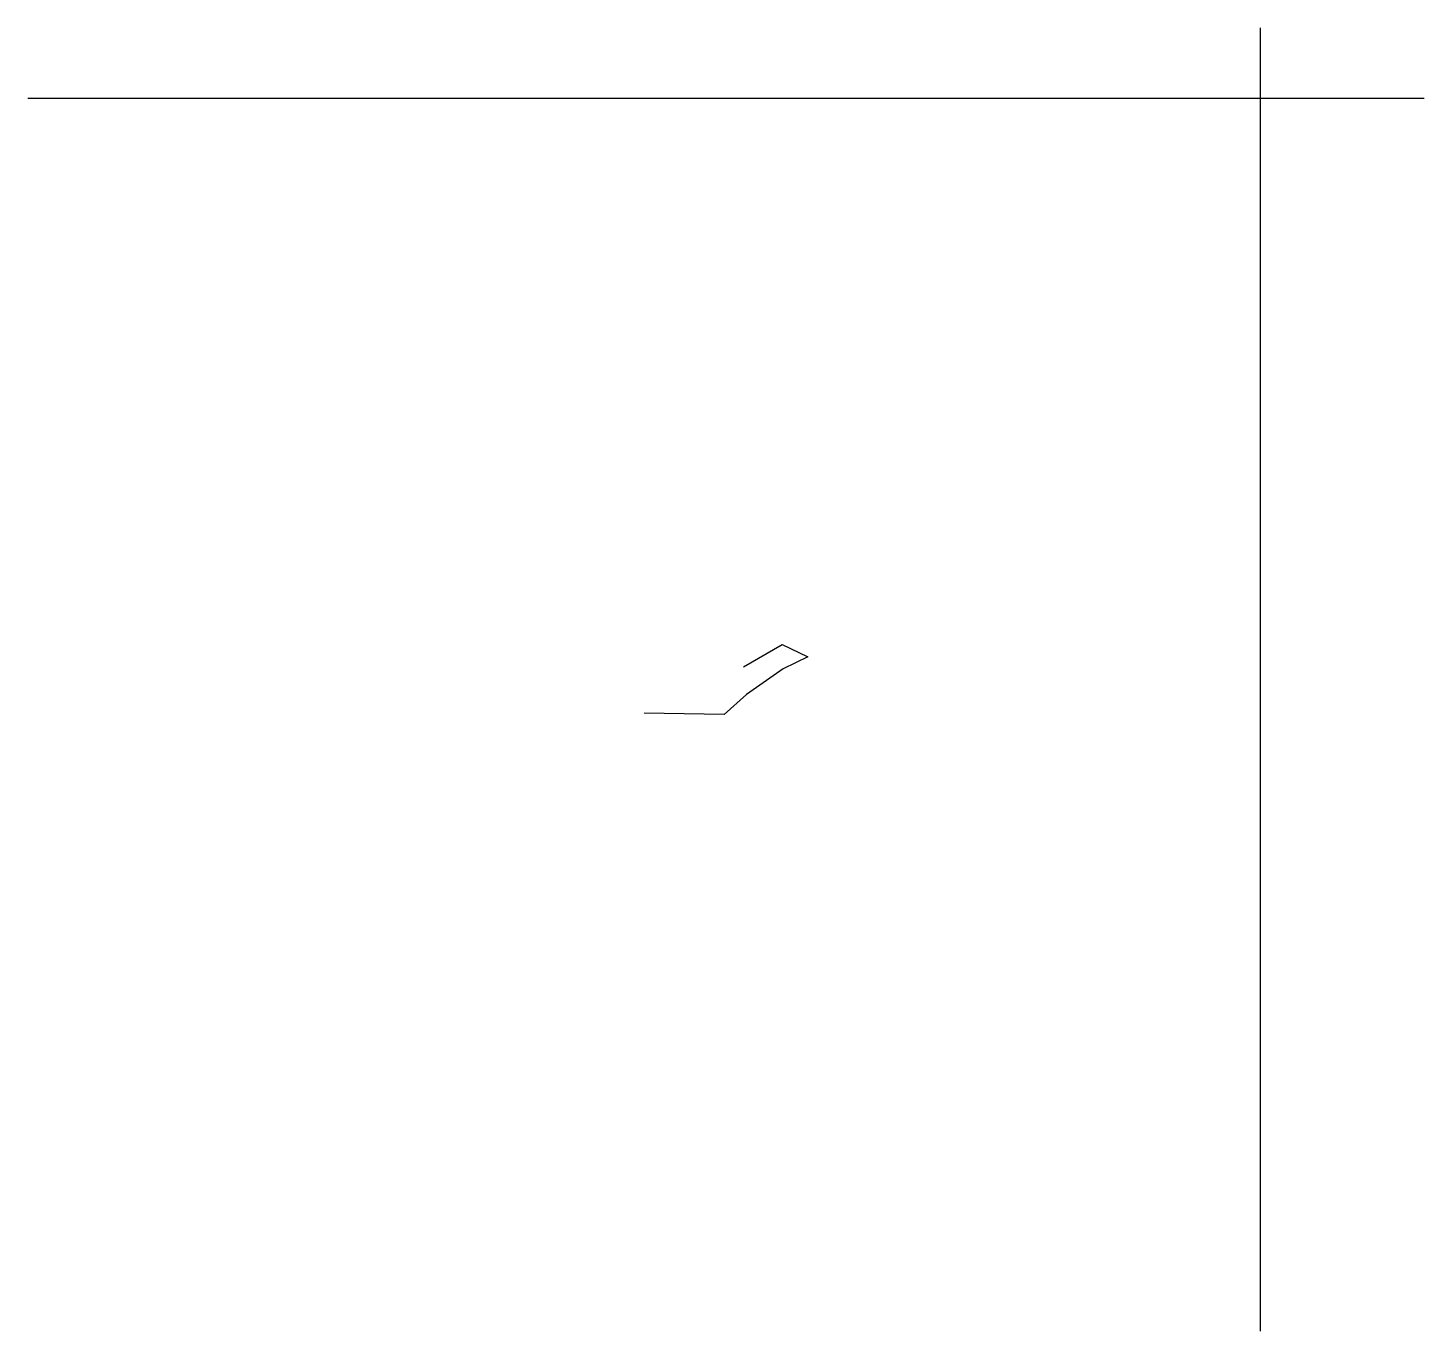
# Model space of a CAD drawing. Extents: x 0 to 113, y 0 to 106.
import ezdxf

# ---------------------------------------------------------------- set-up
doc = ezdxf.new("R2010")
doc.units = 0
doc.layers.add('CentreLine', color=5, linetype='CONTINUOUS')
doc.layers.add('Grid', color=7, linetype='CONTINUOUS')

msp = doc.modelspace()

# ---------------------------------------------------------------- linework, layer by layer
at = {"layer": 'CentreLine'}
for p, q in [((58.05, 53.89), (61.18, 55.7, 1.17)), ((61.18, 55.7, 1.17), (63.26, 54.68, 3.26)), ((63.26, 54.68, 3.26), (61.28, 53.72, 6.17)), ((61.28, 53.72, 9.63), (58.3, 51.63, 7.08)), ((61.28, 53.72, 6.17), (61.28, 53.72, 9.63)), ((58.3, 51.63, 7.08), (56.49, 50, 10.31)), ((56.49, 50, 17.21), (50, 50.11, 17.55)), ((56.49, 50, 10.31), (56.49, 50, 17.21))]:
    msp.add_line(p, q, dxfattribs=at)
at = {"layer": 'Grid'}
for p, q in [((100, 0), (100, 105.7)), ((0, 100), (113.26, 100))]:
    msp.add_line(p, q, dxfattribs=at)

doc.saveas('drawing.dxf')
